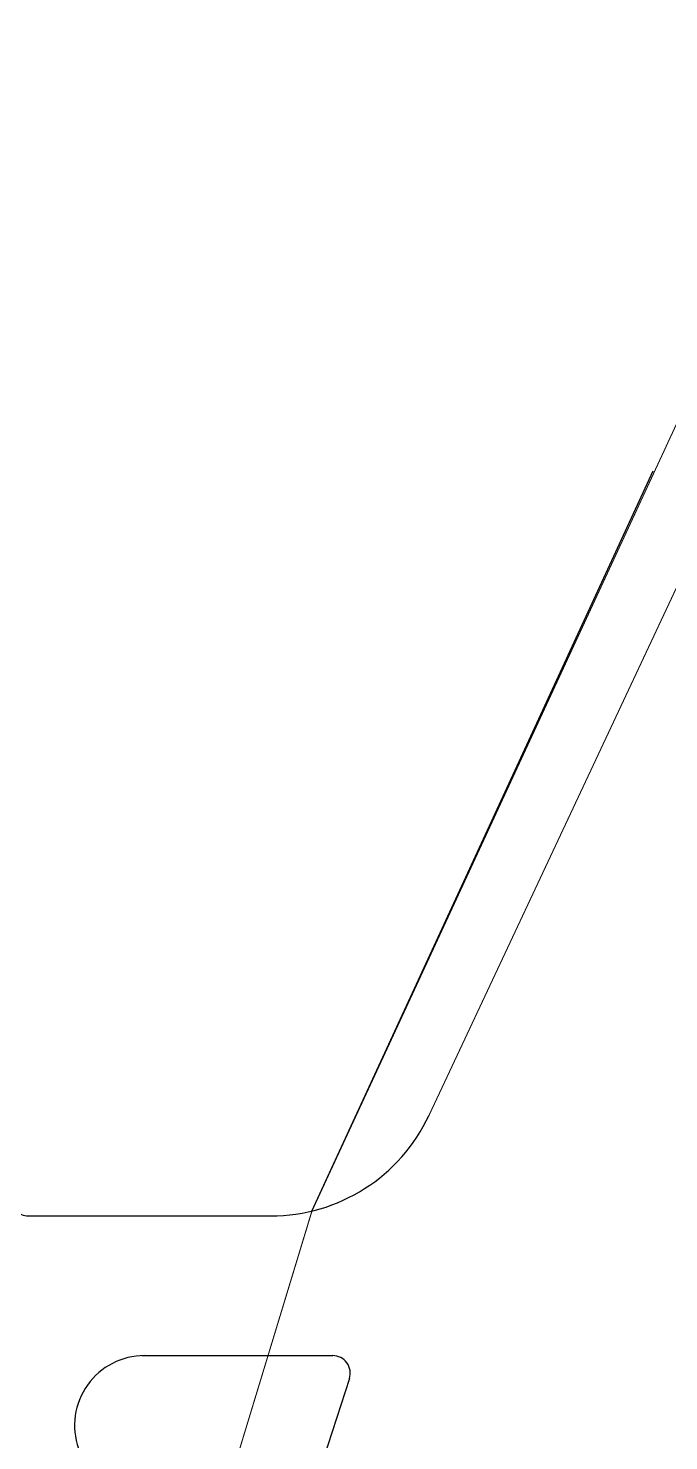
# Model space of a CAD drawing. Header units: metres. Extents: x -331 to 2982, y 362 to 2539.
# Drawn here: x 2904.56 to 2922.89, y 1324.4 to 1364.82 of the extents above; entities that cross this region are included whole.
import ezdxf

# ---------------------------------------------------------------- set-up
doc = ezdxf.new("R2010")
doc.units = ezdxf.units.M
doc.layers.get('0').update_dxf_attribs({"color": 251})
doc.layers.add('Pis', color=251, linetype='Continuous')

msp = doc.modelspace()

# ---------------------------------------------------------------- linework, layer by layer
at = {"lineweight": 0}
msp.add_lwpolyline([(2692.518, 1267.281), (2886.962, 1268.097, 0.414222), (2891.963, 1273.083, 0.000679), (2891.975, 1306.701), (2900.167, 1306.701), (2900.767, 1306.701), (2900.767, 1305.727, 0.742789), (2904.471, 1304.872), (2905.781, 1308.262), (2912.682, 1330.97), (2930.662, 1369.788), (2936.383, 1381.538), (2959.535, 1425.137), (2972.498, 1447.641), (2973.386, 1449.183), (2974.618, 1451.303, 0.577621), (2973.155, 1453.859), (2919.448, 1453.786), (2871.128, 1453.815), (2844.526, 1453.596), (2835.976, 1453.544), (2739.49, 1452.841)], format="xyb", dxfattribs=at)
at = {"layer": 'Pis'}
for p, q in [((2912.682, 1330.97), (2922.447, 1352.155)), ((2913.754, 1326.177), (2910.152, 1315.054))]:
    msp.add_line(p, q, dxfattribs=at)
at = {"layer": 'Pis', "extrusion": (1.17006e-05, 7.63458e-06, 1)}
for p, q in [((2904.563, 1330.831), (2911.505, 1330.831)), ((2907.81, 1326.831), (2913.278, 1326.831))]:
    msp.add_line(p, q, dxfattribs=at)
at = {"layer": 'Pis', "const_width": 0.03}
msp.add_lwpolyline([(2692.518, 1267.281), (2886.962, 1268.097, 0.414222), (2891.963, 1273.083, 0.000679), (2891.975, 1306.701), (2900.167, 1306.701), (2900.767, 1306.701), (2900.767, 1305.727, 0.742789), (2904.471, 1304.872), (2905.781, 1308.262), (2912.682, 1330.97), (2930.662, 1369.788), (2936.383, 1381.538), (2959.535, 1425.137), (2972.498, 1447.641), (2973.386, 1449.183), (2974.618, 1451.303, 0.577621), (2973.155, 1453.859), (2919.448, 1453.786), (2871.128, 1453.815), (2844.526, 1453.596), (2835.976, 1453.544), (2739.49, 1452.841)], format="xyb", dxfattribs=at)
msp.add_lwpolyline([(2916.033, 1333.711), (2939.82, 1384.431), (2945.797, 1396.13), (2976.861, 1449.182)], dxfattribs=at)
at = {"layer": 'Pis', "extrusion": (1.17006e-05, 7.63458e-06, 1)}
for centre, radius, start, end in [((2911.505, 1335.829, 0.044), 5, 270, 334.9123), ((2907.887, 1324.832, 0.044), 2, 90, 199.168)]:
    msp.add_arc(centre, radius, start, end, dxfattribs=at)
at = {"layer": 'Pis'}
for centre, start, end in [((2904.563, 1331.331), 179.9864, 270), ((2913.278, 1326.331), 342.0554, 90)]:
    msp.add_arc(centre, 0.5, start, end, dxfattribs=at)

doc.saveas('drawing.dxf')
